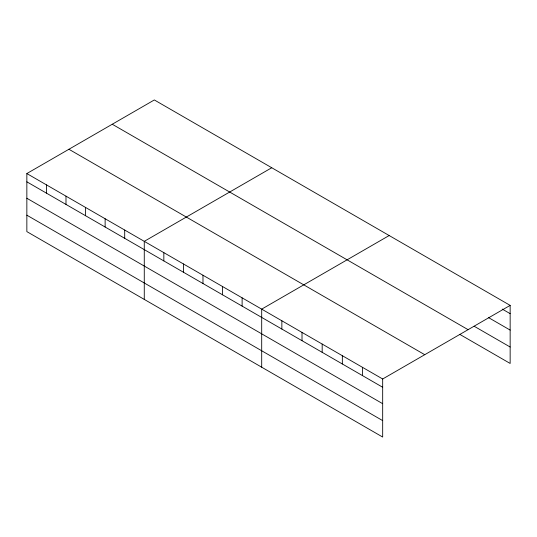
<?xml version="1.0" encoding="UTF-8"?>
<svg xmlns="http://www.w3.org/2000/svg" width="537" height="537" viewBox="0 0 537 537"><rect width="100%" height="100%" fill="white"/><g stroke="black" fill="none" stroke-linecap="round" stroke-linejoin="round"><path stroke-width="0.81" d="M26.85 173.552L382.673 378.988L382.673 437.044L26.85 231.615L26.85 173.552L154.327 99.956L510.15 305.385L510.15 363.448L459.739 334.343M271.749 167.745L144.272 241.348L144.272 299.404M389.171 235.542L261.694 309.137L261.694 367.201M382.673 378.988L510.15 305.385M502.229 309.084L510.15 313.655M488.549 317.615L510.15 330.087M474.144 326.228L510.15 347.016M112.26 124.242L468.083 329.671M68.917 149.266L424.74 354.695M26.85 181.828L382.673 387.258M26.85 198.254L382.673 403.69M26.85 215.183L382.673 420.612M362.509 367.342L362.509 375.618M342.344 355.702L342.344 363.972M322.18 344.063L322.18 352.332M302.016 332.423L302.016 340.693M281.858 320.777L281.858 329.053M242.12 297.84L242.12 306.11M222.553 286.543L222.553 294.813M202.979 275.239L202.979 283.516M183.412 263.942L183.412 272.212M163.839 252.645L163.839 260.915M124.698 230.044L124.698 238.321M105.131 218.747L105.131 227.017M85.558 207.45L85.558 215.72M65.991 196.153L65.991 204.422M46.417 184.856L46.417 193.125"/></g></svg>
